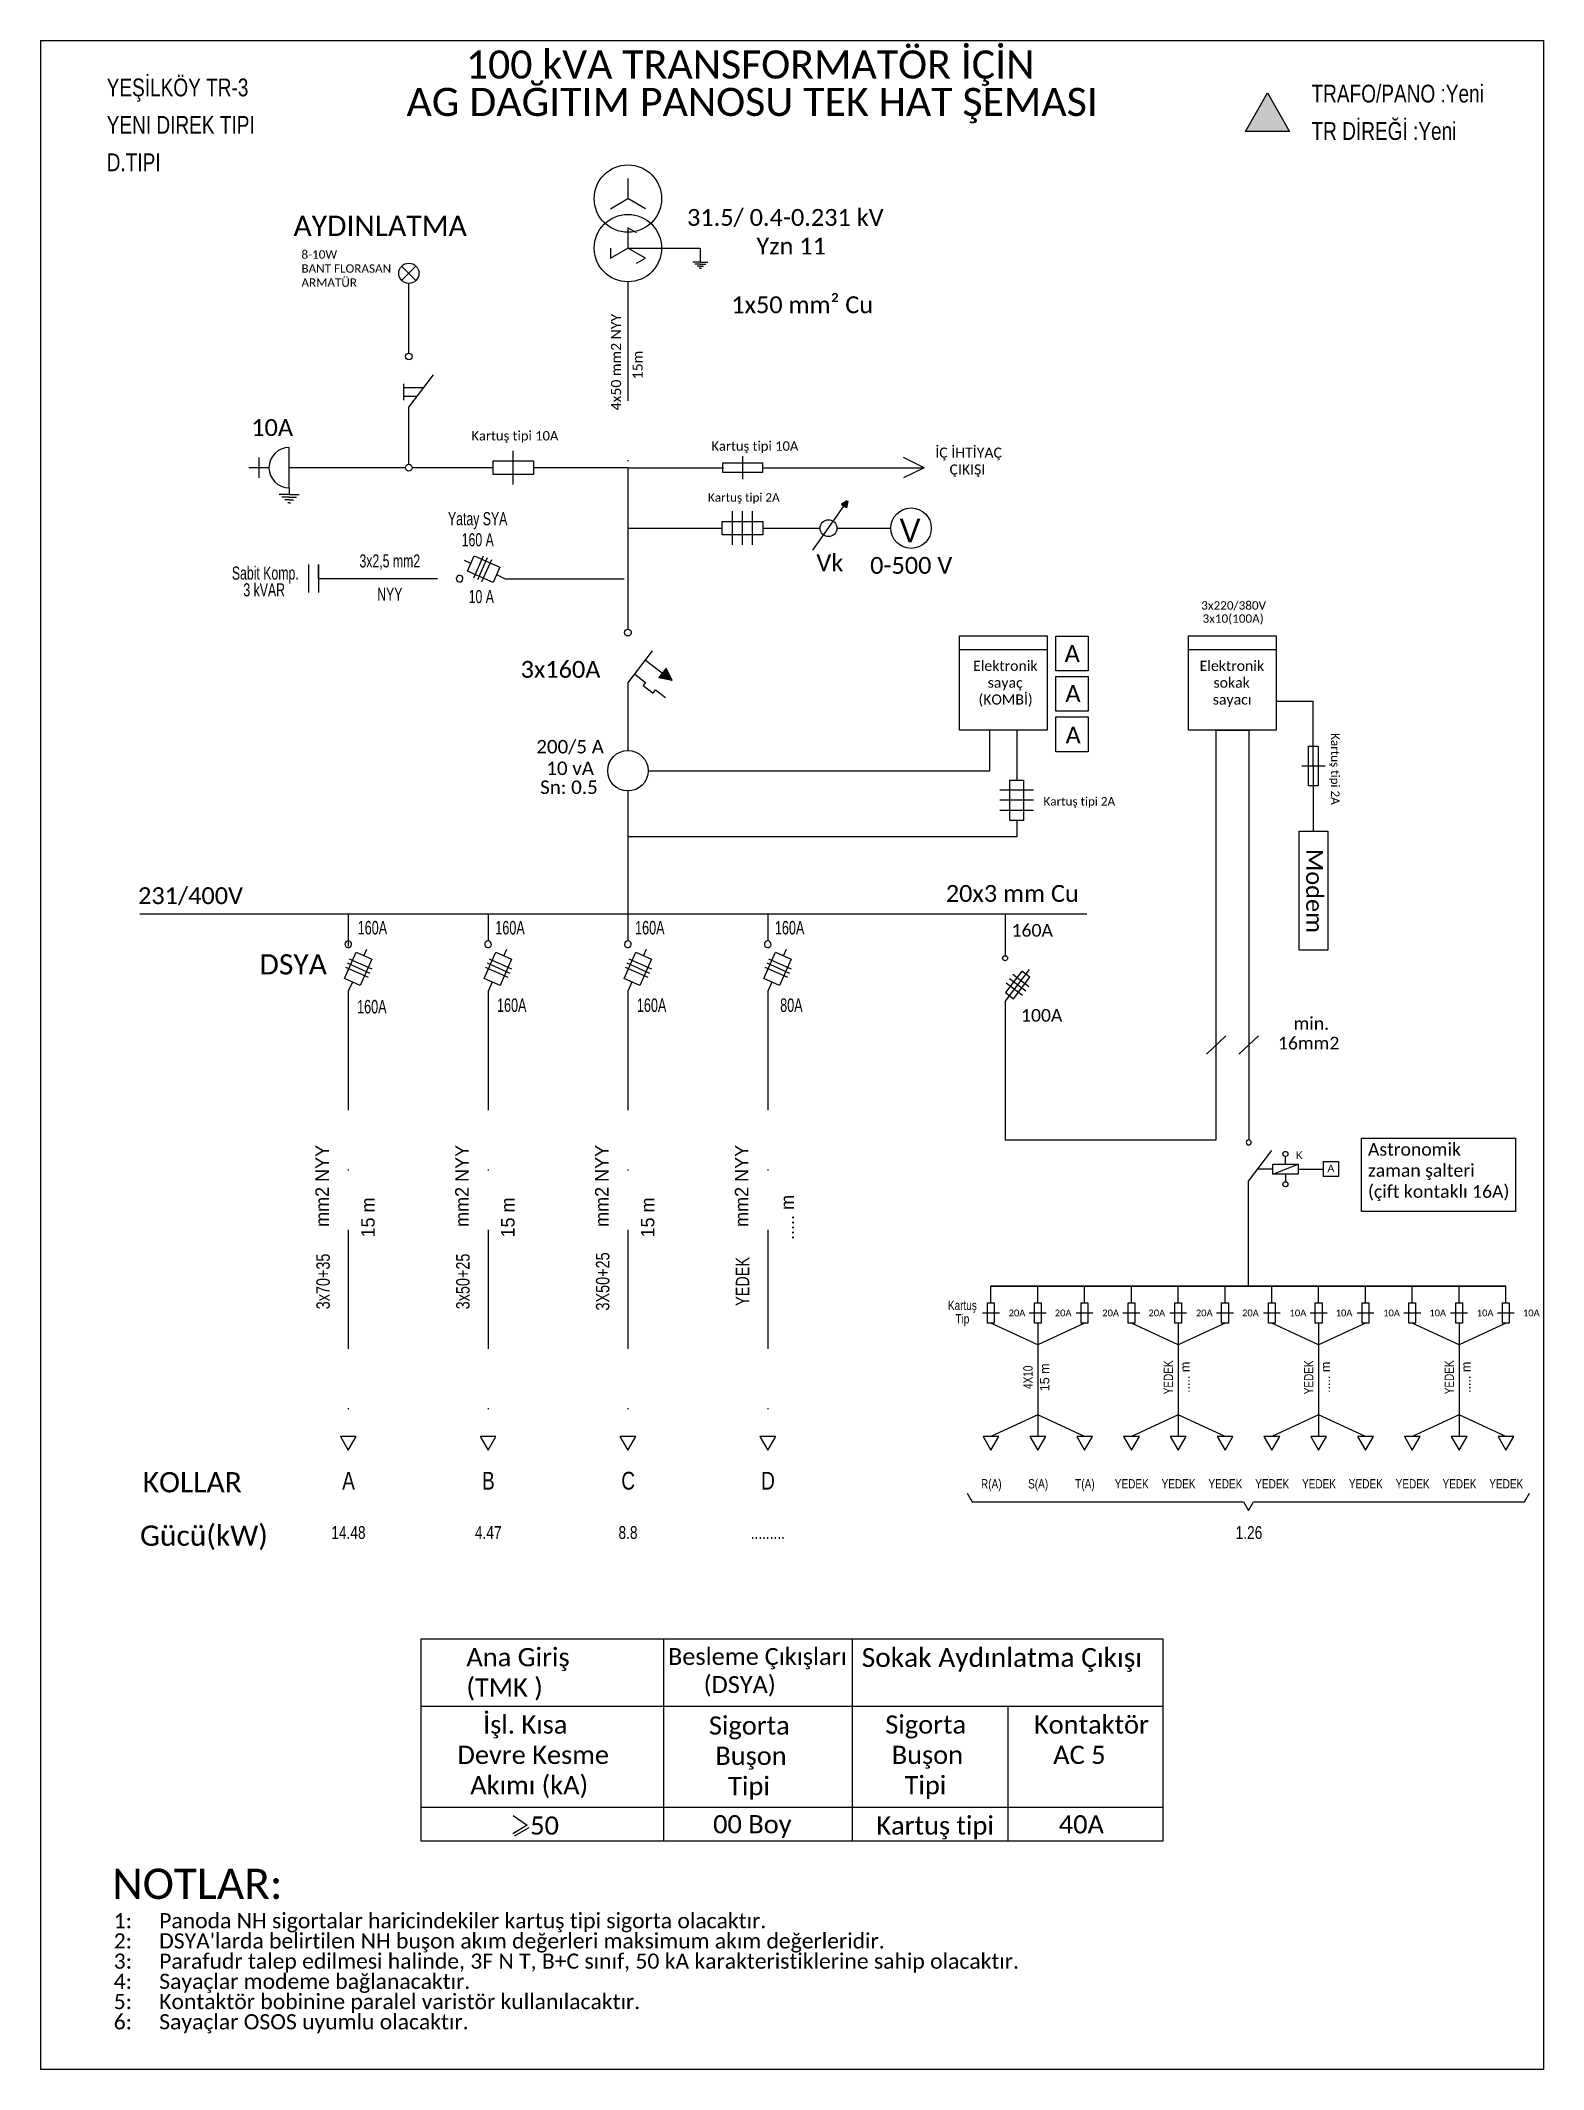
# Model space of a CAD drawing. Header units: millimetres. Extents: x -209 to -48, y 22 to 239.
import ezdxf
from ezdxf.enums import TextEntityAlignment as Align

# ---------------------------------------------------------------- set-up
doc = ezdxf.new("R2010")
doc.units = ezdxf.units.MM
doc.linetypes.add('DASHDOT', pattern=[25.4, 12.7, -6.35, 0, -6.35])
doc.styles.get("Standard").update_dxf_attribs({"font": 'T_ROMANS'})

msp = doc.modelspace()

# ---------------------------------------------------------------- hatches: boundary and pattern name
h = msp.add_hatch(color=5)
h.dxf.hatch_style = 1
h.paths.add_polyline_path([(-77.49, 233.51), (-79.84, 229.39), (-75.14, 229.39)])

# ---------------------------------------------------------------- linework, layer by layer
at = {"lineweight": 25}
for p, q in [((-208.52, 239.1), (-48.01, 239.1)), ((-208.52, 239.1), (-208.52, 22.32)), ((-48.01, 239.1), (-48.01, 22.32)), ((-145.79, 224.37), (-145.79, 222.21)), ((-147.66, 221.13), (-145.79, 222.21)), ((-143.92, 221.13), (-145.79, 222.21)), ((-145.79, 219.08), (-145.79, 216.92)), ((-144.86, 218.54), (-145.79, 219.08)), ((-147.66, 215.84), (-145.79, 216.92)), ((-147.66, 216.92), (-147.66, 215.84)), ((-143.92, 215.84), (-145.79, 216.92)), ((-145.79, 216.92), (-138.06, 216.92)), ((-138.06, 216.92), (-138.06, 215.41)), ((-168.43, 213.47), (-169.96, 215)), ((-169.19, 214.23), (-168.43, 215)), ((-144.86, 215.3), (-143.92, 215.84)), ((-138.06, 215.41), (-138.87, 215.41)), ((-138.06, 215.2), (-138.64, 215.2)), ((-138.06, 214.98), (-138.4, 214.98)), ((-138.06, 214.77), (-138.17, 214.77)), ((-138.06, 215.41), (-137.25, 215.41)), ((-138.06, 215.41), (-137.25, 215.41)), ((-138.06, 215.2), (-137.48, 215.2)), ((-138.06, 214.98), (-137.71, 214.98)), ((-138.06, 214.77), (-137.94, 214.77)), ((-169.19, 214.23), (-169.96, 213.47)), ((-169.19, 205.7), (-169.19, 213.15)), ((-169.75, 202.41), (-169.75, 200.67)), ((-167.62, 202), (-169.75, 202)), ((-169.19, 199.94), (-166.57, 203.37)), ((-168.34, 201.06), (-169.75, 201.06)), ((-169.19, 193.82), (-169.19, 199.94)), ((-181.97, 191.3), (-181.97, 195.62)), ((-158.03, 191.66), (-158.03, 195.26)), ((-184.13, 193.46), (-186.29, 193.46)), ((-185.21, 194.54), (-185.21, 192.38)), ((-169.55, 193.46), (-181.97, 193.46)), ((-160.19, 193.46), (-168.83, 193.46)), ((-160.19, 192.74), (-160.19, 194.18)), ((-160.19, 194.18), (-155.87, 194.18)), ((-158.03, 192.74), (-158.03, 194.18)), ((-155.87, 194.18), (-155.87, 192.74)), ((-145.79, 193.46), (-155.87, 193.46)), ((-145.79, 193.46), (-145.79, 187)), ((-181.97, 191.3), (-181.97, 190.59)), ((-155.87, 192.74), (-160.19, 192.74)), ((-181.97, 190.59), (-183.05, 190.59)), ((-181.97, 190.3), (-182.74, 190.3)), ((-181.97, 190.01), (-182.43, 190.01)), ((-181.97, 189.72), (-182.13, 189.72)), ((-181.97, 190.59), (-180.89, 190.59)), ((-181.97, 190.59), (-180.89, 190.59)), ((-181.97, 190.3), (-181.2, 190.3)), ((-181.97, 190.01), (-181.51, 190.01)), ((-181.97, 189.72), (-181.82, 189.72)), ((-134.63, 185.2), (-134.63, 188.8)), ((-133.55, 185.2), (-133.55, 188.8)), ((-132.47, 185.2), (-132.47, 188.8)), ((-126.03, 184.65), (-122.72, 189.36)), ((-122.37, 189.91), (-122.99, 189.55)), ((-122.99, 189.55), (-122.72, 189.36)), ((-122.44, 189.17), (-122.72, 189.36)), ((-122.32, 189.88), (-122.44, 189.17)), ((-145.79, 187), (-135.71, 187)), ((-135.71, 186.28), (-135.71, 187.72)), ((-135.71, 187.72), (-131.39, 187.72)), ((-133.55, 186.28), (-133.55, 187.72)), ((-131.39, 187.72), (-131.39, 186.28)), ((-131.39, 187), (-125.27, 187)), ((-123.47, 187), (-117.71, 187)), ((-131.39, 186.28), (-135.71, 186.28)), ((-145.79, 170.44), (-143.17, 173.88)), ((-110.39, 175.48), (-101.03, 175.48)), ((-110.39, 165.4), (-110.39, 175.48)), ((-110.39, 174.04), (-101.03, 174.04)), ((-101.03, 175.48), (-101.03, 165.4)), ((-85.91, 175.48), (-76.55, 175.48)), ((-85.91, 165.4), (-85.91, 175.48)), ((-85.91, 174.04), (-76.55, 174.04)), ((-76.55, 175.48), (-76.55, 165.4)), ((-145.06, 171.4), (-143.9, 170.51)), ((-143.92, 172.9), (-141.06, 170.72)), ((-142.49, 171), (-142.09, 171.51)), ((-141.7, 172.03), (-142.09, 171.51)), ((-141.06, 170.72), (-141.7, 172.03)), ((-143.9, 170.51), (-144.16, 170.18)), ((-144.16, 170.18), (-143.1, 169.38)), ((-143.1, 169.38), (-142.85, 169.71)), ((-142.85, 169.71), (-141.79, 168.9)), ((-141.06, 170.72), (-142.49, 171)), ((-101.03, 165.4), (-110.39, 165.4)), ((-107.15, 161.08), (-107.15, 165.4)), ((-104.27, 165.4), (-104.27, 160.08)), ((-76.55, 165.4), (-85.91, 165.4)), ((-102.47, 159), (-106.07, 159)), ((-104.99, 155.76), (-104.99, 160.08)), ((-104.99, 160.08), (-103.55, 160.08)), ((-103.55, 160.08), (-103.55, 155.76)), ((-102.47, 157.92), (-106.07, 157.92)), ((-102.47, 156.84), (-106.07, 156.84)), ((-103.55, 157.92), (-104.99, 157.92)), ((-104.27, 154.01), (-145.79, 154.01)), ((-103.55, 155.76), (-104.99, 155.76)), ((-104.27, 155.76), (-104.27, 154.01)), ((-175.66, 145.79), (-175.66, 142.91)), ((-160.73, 145.79), (-160.73, 142.91)), ((-145.79, 145.79), (-145.79, 142.91)), ((-130.86, 145.79), (-130.86, 142.91)), ((-105.51, 145.79), (-105.51, 141.32)), ((-175.66, 145.2), (-175.66, 142.32)), ((-175.56, 140.99), (-173.14, 139.91)), ((-173.98, 141.32), (-173.67, 142.02)), ((-160.62, 140.99), (-158.21, 139.91)), ((-159.05, 141.32), (-158.74, 142.02)), ((-145.69, 140.99), (-143.28, 139.91)), ((-144.12, 141.32), (-143.81, 142.02)), ((-130.76, 140.99), (-128.35, 139.91)), ((-129.18, 141.32), (-128.87, 142.02)), ((-175.96, 140.09), (-173.55, 139.01)), ((-175.76, 140.54), (-173.35, 139.46)), ((-161.03, 140.09), (-158.61, 139.01)), ((-160.82, 140.54), (-158.41, 139.46)), ((-146.09, 140.09), (-143.68, 139.01)), ((-145.89, 140.54), (-143.48, 139.46)), ((-131.16, 140.09), (-128.75, 139.01)), ((-130.96, 140.54), (-128.55, 139.46)), ((-105.51, 136.43), (-102.89, 139.86)), ((-103.73, 139.66), (-105.47, 137.37)), ((-103.31, 137.53), (-105.03, 138.84)), ((-102.96, 137.99), (-104.68, 139.3)), ((-104.61, 136.72), (-102.87, 139.01)), ((-102.87, 139.01), (-103.73, 139.66)), ((-175.22, 138.5), (-175.66, 137.53)), ((-160.29, 138.5), (-160.73, 137.53)), ((-145.36, 138.5), (-145.79, 137.53)), ((-130.42, 138.5), (-130.86, 137.53)), ((-105.47, 137.37), (-104.61, 136.72)), ((-103.66, 137.08), (-105.38, 138.39)), ((-79.52, 117.23), (-77.02, 120.49)), ((-75.57, 119.06), (-75.57, 119.87)), ((-71.52, 119.33), (-69.9, 119.33)), ((-71.52, 119.33), (-71.52, 117.71)), ((-69.9, 119.33), (-69.9, 117.71)), ((-79.52, 106.01, 0.31), (-79.52, 117.23)), ((-76.92, 118.52), (-78.54, 118.52)), ((-76.92, 119.06), (-74.22, 119.06)), ((-76.92, 117.98), (-76.92, 119.06)), ((-76.92, 117.98), (-74.22, 119.06)), ((-74.22, 117.98), (-76.92, 117.98)), ((-75.57, 117.98), (-75.57, 117.17)), ((-74.22, 119.06), (-74.22, 117.98)), ((-74.22, 118.52), (-71.52, 118.52)), ((-69.9, 117.71), (-71.52, 117.71)), ((-107.38, 102.06, 0.31), (-107.38, 104.22, 0.31)), ((-107.38, 104.22, 0.31), (-106.66, 104.22, 0.31)), ((-107.02, 104.22, 0.31), (-107.02, 106.01, 0.31)), ((-102.02, 106.01, 0.31), (-107.02, 106.01, 0.31)), ((-106.66, 104.22, 0.31), (-106.66, 102.06, 0.31)), ((-102.38, 102.06, 0.31), (-102.38, 104.22, 0.31)), ((-102.38, 104.22, 0.31), (-101.66, 104.22, 0.31)), ((-97.02, 106.01, 0.31), (-102.02, 106.01, 0.31)), ((-102.02, 104.22, 0.31), (-102.02, 106.01, 0.31)), ((-101.66, 104.22, 0.31), (-101.66, 102.06, 0.31)), ((-97.38, 102.06, 0.31), (-97.38, 104.22, 0.31)), ((-97.38, 104.22, 0.31), (-96.66, 104.22, 0.31)), ((-92.02, 106.01, 0.31), (-97.02, 106.01, 0.31)), ((-97.02, 104.22, 0.31), (-97.02, 106.01, 0.31)), ((-96.66, 104.22, 0.31), (-96.66, 102.06, 0.31)), ((-92.38, 102.06, 0.31), (-92.38, 104.22, 0.31)), ((-92.38, 104.22, 0.31), (-91.66, 104.22, 0.31)), ((-87.02, 106.01, 0.31), (-92.02, 106.01, 0.31)), ((-92.02, 104.22, 0.31), (-92.02, 106.01, 0.31)), ((-91.66, 104.22, 0.31), (-91.66, 102.06, 0.31)), ((-87.38, 102.06, 0.31), (-87.38, 104.22, 0.31)), ((-87.38, 104.22, 0.31), (-86.66, 104.22, 0.31)), ((-87.02, 104.22, 0.31), (-87.02, 106.01, 0.31)), ((-82.02, 106.01, 0.31), (-87.02, 106.01, 0.31)), ((-86.66, 104.22, 0.31), (-86.66, 102.06, 0.31)), ((-82.38, 102.06, 0.31), (-82.38, 104.22, 0.31)), ((-82.38, 104.22, 0.31), (-81.66, 104.22, 0.31)), ((-77.02, 106.01, 0.31), (-82.02, 106.01, 0.31)), ((-82.02, 104.22, 0.31), (-82.02, 106.01, 0.31)), ((-81.66, 104.22, 0.31), (-81.66, 102.06, 0.31)), ((-77.38, 102.06, 0.31), (-77.38, 104.22, 0.31)), ((-77.38, 104.22, 0.31), (-76.66, 104.22, 0.31)), ((-72.02, 106.01, 0.31), (-77.02, 106.01, 0.31)), ((-77.02, 104.22, 0.31), (-77.02, 106.01, 0.31)), ((-76.66, 104.22, 0.31), (-76.66, 102.06, 0.31)), ((-72.38, 102.06, 0.31), (-72.38, 104.22, 0.31)), ((-72.38, 104.22, 0.31), (-71.66, 104.22, 0.31)), ((-67.02, 106.01, 0.31), (-72.02, 106.01, 0.31)), ((-72.02, 104.22, 0.31), (-72.02, 106.01, 0.31)), ((-71.66, 104.22, 0.31), (-71.66, 102.06, 0.31)), ((-67.38, 102.06, 0.31), (-67.38, 104.22, 0.31)), ((-67.38, 104.22, 0.31), (-66.66, 104.22, 0.31)), ((-67.02, 104.22, 0.31), (-67.02, 106.01, 0.31)), ((-62.02, 106.01, 0.31), (-67.02, 106.01, 0.31)), ((-66.66, 104.22, 0.31), (-66.66, 102.06, 0.31)), ((-62.38, 102.06, 0.31), (-62.38, 104.22, 0.31)), ((-62.38, 104.22, 0.31), (-61.66, 104.22, 0.31)), ((-57.02, 106.01, 0.31), (-62.02, 106.01, 0.31)), ((-62.02, 104.22, 0.31), (-62.02, 106.01, 0.31)), ((-61.66, 104.22, 0.31), (-61.66, 102.06, 0.31)), ((-57.38, 102.06, 0.31), (-57.38, 104.22, 0.31)), ((-57.38, 104.22, 0.31), (-56.66, 104.22, 0.31)), ((-52.02, 106.01, 0.31), (-57.02, 106.01, 0.31)), ((-57.02, 104.22, 0.31), (-57.02, 106.01, 0.31)), ((-56.66, 104.22, 0.31), (-56.66, 102.06, 0.31)), ((-52.38, 102.06, 0.31), (-52.38, 104.22, 0.31)), ((-52.38, 104.22, 0.31), (-51.66, 104.22, 0.31)), ((-52.02, 104.22, 0.31), (-52.02, 106.01, 0.31)), ((-51.66, 104.22, 0.31), (-51.66, 102.06, 0.31)), ((-106.12, 103.14, 0.31), (-107.92, 103.14, 0.31)), ((-106.66, 103.14, 0.31), (-107.38, 103.14, 0.31)), ((-106.66, 102.06, 0.31), (-107.38, 102.06, 0.31)), ((-101.12, 103.14, 0.31), (-102.92, 103.14, 0.31)), ((-101.66, 103.14, 0.31), (-102.38, 103.14, 0.31)), ((-101.66, 102.06, 0.31), (-102.38, 102.06, 0.31)), ((-96.12, 103.14, 0.31), (-97.92, 103.14, 0.31)), ((-96.66, 103.14, 0.31), (-97.38, 103.14, 0.31)), ((-96.66, 102.06, 0.31), (-97.38, 102.06, 0.31)), ((-91.12, 103.14, 0.31), (-92.92, 103.14, 0.31)), ((-91.66, 103.14, 0.31), (-92.38, 103.14, 0.31)), ((-91.66, 102.06, 0.31), (-92.38, 102.06, 0.31)), ((-86.12, 103.14, 0.31), (-87.92, 103.14, 0.31)), ((-86.66, 103.14, 0.31), (-87.38, 103.14, 0.31)), ((-86.66, 102.06, 0.31), (-87.38, 102.06, 0.31)), ((-81.12, 103.14, 0.31), (-82.92, 103.14, 0.31)), ((-81.66, 103.14, 0.31), (-82.38, 103.14, 0.31)), ((-81.66, 102.06, 0.31), (-82.38, 102.06, 0.31)), ((-76.12, 103.14, 0.31), (-77.92, 103.14, 0.31)), ((-76.66, 103.14, 0.31), (-77.38, 103.14, 0.31)), ((-76.66, 102.06, 0.31), (-77.38, 102.06, 0.31)), ((-71.12, 103.14, 0.31), (-72.92, 103.14, 0.31)), ((-71.66, 103.14, 0.31), (-72.38, 103.14, 0.31)), ((-71.66, 102.06, 0.31), (-72.38, 102.06, 0.31)), ((-66.12, 103.14, 0.31), (-67.92, 103.14, 0.31)), ((-66.66, 103.14, 0.31), (-67.38, 103.14, 0.31)), ((-66.66, 102.06, 0.31), (-67.38, 102.06, 0.31)), ((-61.12, 103.14, 0.31), (-62.92, 103.14, 0.31)), ((-61.66, 103.14, 0.31), (-62.38, 103.14, 0.31)), ((-61.66, 102.06, 0.31), (-62.38, 102.06, 0.31)), ((-56.12, 103.14, 0.31), (-57.92, 103.14, 0.31)), ((-56.66, 103.14, 0.31), (-57.38, 103.14, 0.31)), ((-56.66, 102.06, 0.31), (-57.38, 102.06, 0.31)), ((-51.12, 103.14, 0.31), (-52.92, 103.14, 0.31)), ((-51.66, 103.14, 0.31), (-52.38, 103.14, 0.31)), ((-51.66, 102.06, 0.31), (-52.38, 102.06, 0.31)), ((-167.87, 68.31), (-88.67, 68.31)), ((-167.87, 46.71), (-167.87, 68.31)), ((-141.95, 46.71), (-141.95, 68.31)), ((-121.79, 46.71), (-121.79, 68.31)), ((-88.67, 68.31), (-88.67, 46.71)), ((-88.67, 61.11), (-167.87, 61.11)), ((-105.23, 61.11), (-105.23, 46.71)), ((-88.67, 50.31), (-167.87, 50.31)), ((-156.55, 48.41), (-158.09, 47.5)), ((-158.03, 49.44), (-156.55, 48.41)), ((-156.39, 48.15), (-157.94, 47.23)), ((-88.67, 46.71), (-167.87, 46.71)), ((-48.01, 22.32), (-208.52, 22.32))]:
    msp.add_line(p, q, dxfattribs=at)
at = {"linetype": 'DASHDOT', "lineweight": 25}
for p, q in [((-145.79, 213.32), (-145.79, 193.46)), ((-175.66, 137.53), (-175.66, 89.95, -0.81)), ((-160.73, 137.53), (-160.73, 89.95, -0.81)), ((-145.79, 137.53), (-145.79, 89.95, -0.81)), ((-130.86, 137.53), (-130.86, 89.95, -0.81)), ((-102.02, 102.06, 0.31), (-102.02, 89.95, 0.31)), ((-87.02, 102.06, 0.31), (-87.02, 89.95, 0.31)), ((-72.02, 102.06, 0.31), (-72.02, 89.95, 0.31)), ((-57.02, 102.06, 0.31), (-57.02, 89.95, 0.31))]:
    msp.add_line(p, q, dxfattribs=at)
at = {"lineweight": 25, "ltscale": 15}
for p, q in [((-133.55, 194.7), (-133.55, 192.22)), ((-71.34, 161.58), (-73.83, 161.58)), ((-84.01, 130.8), (-81.92, 132.75)), ((-80.53, 130.8), (-78.44, 132.75))]:
    msp.add_line(p, q, dxfattribs=at)
at = {"lineweight": 25, "ltscale": 5}
for p, q in [((-145.79, 187), (-145.79, 176.2)), ((-145.79, 170.44), (-145.79, 163.24)), ((-145.79, 158.92), (-145.79, 145.79)), ((-197.93, 145.79), (-96.76, 145.79))]:
    msp.add_line(p, q, dxfattribs=at)
at = {"color": 1, "lineweight": 25}
for p, q in [((-179.9, 183.11), (-179.9, 181.62)), ((-178.83, 181.62), (-178.83, 183.11)), ((-178.83, 183.11), (-178.83, 181.62)), ((-162.58, 183.23), (-163.26, 183.54)), ((-162.26, 181.7), (-161.21, 184.05)), ((-161.82, 181.51), (-160.77, 183.85)), ((-161.38, 181.31), (-160.33, 183.66)), ((-179.9, 181.62), (-179.9, 180.12)), ((-178.83, 181.62), (-178.83, 180.12)), ((-159.83, 182.03), (-158.89, 181.6))]:
    msp.add_line(p, q, dxfattribs=at)
at = {"color": 1, "linetype": 'DASHDOT', "lineweight": 25}
for p, q in [((-178.83, 181.62), (-164.22, 181.62)), ((-158.89, 181.6), (-145.79, 181.6))]:
    msp.add_line(p, q, dxfattribs=at)
for p, q in [((-72.58, 154.63), (-72.59, 168.53)), ((-82.97, 165.4), (-79.49, 165.4))]:
    msp.add_line(p, q)
at = {"color": 5}
msp.add_lwpolyline([(-79.84, 229.39), (-77.49, 233.51), (-75.14, 229.39)], close=True, dxfattribs=at)
at = {"lineweight": 25, "ltscale": 15}
for points in [[(-145.79, 193.46), (-135.6, 193.46)], [(-131.43, 193.46), (-114.15, 193.46)], [(-114.15, 193.46), (-116.36, 194.54)], [(-114.15, 193.46), (-116.36, 192.37)], [(-76.55, 168.53), (-72.59, 168.53)]]:
    msp.add_lwpolyline(points, dxfattribs=at)
for points in [[(-135.67, 193.97), (-131.43, 193.97), (-131.43, 192.95), (-135.67, 192.95)], [(-100.1, 175.47), (-96.64, 175.47), (-96.64, 171.75), (-100.1, 171.75)], [(-100.1, 171.15), (-96.64, 171.15), (-96.64, 167.43), (-100.1, 167.43)], [(-100.1, 166.83), (-96.64, 166.83), (-96.64, 163.11), (-100.1, 163.11)], [(-72.07, 163.7), (-72.07, 159.46), (-73.09, 159.46), (-73.09, 163.7)], [(-71.05, 154.63), (-71.05, 141.9), (-74.11, 141.9), (-74.11, 154.63)]]:
    msp.add_lwpolyline(points, close=True, dxfattribs=at)
at = {"color": 1, "lineweight": 25, "flags": 128}
msp.add_lwpolyline([(-162.94, 182.42), (-162.21, 184.05), (-159.47, 182.84), (-160.2, 181.21)], close=True, dxfattribs=at)
for points in [[(-143.63, 161.08), (-107.15, 161.08), (-107.15, 165.4)], [(-105.51, 136.43), (-105.51, 121.64), (-82.97, 121.64), (-82.97, 165.4), (-82.97, 165.4), (-82.97, 165.4)], [(-79.49, 165.4), (-79.49, 165.4), (-79.49, 165.4), (-79.49, 121.64)]]:
    msp.add_lwpolyline(points)
at = {"lineweight": 25, "flags": 128}
for points in [[(-174.82, 141.7), (-173.15, 140.95), (-174.39, 138.12), (-176.06, 138.87)], [(-159.89, 141.7), (-158.21, 140.95), (-159.45, 138.12), (-161.13, 138.87)], [(-144.96, 141.7), (-143.28, 140.95), (-144.52, 138.12), (-146.2, 138.87)], [(-130.02, 141.7), (-128.35, 140.95), (-129.59, 138.12), (-131.26, 138.87)]]:
    msp.add_lwpolyline(points, close=True, dxfattribs=at)
at = {"lineweight": 25, "ltscale": 15, "elevation": -0.31}
msp.add_lwpolyline([(-67.43, 121.83), (-51.01, 121.83), (-51.01, 113.97), (-67.43, 113.97)], close=True, dxfattribs=at)
at = {"lineweight": 25}
for points, elevation in [([(-107.02, 106.01), (-52.02, 106.01)], 0.31), ([(-109.55, 83.9), (-109.02, 82.97), (-80.05, 82.97), (-79.52, 82.05), (-78.99, 82.97), (-50.02, 82.97), (-49.49, 83.9)], 0.48)]:
    msp.add_lwpolyline(points, dxfattribs=dict(at, elevation=elevation))
at = {"linetype": 'DASHDOT', "lineweight": 25, "elevation": 0.31}
for points in [[(-97.02, 102.06), (-102.02, 99.74), (-107.02, 102.06)], [(-82.02, 102.06), (-87.02, 99.74), (-92.02, 102.06)], [(-67.02, 102.06), (-72.02, 99.74), (-77.02, 102.06)], [(-52.02, 102.06), (-57.02, 99.74), (-62.02, 102.06)], [(-97.02, 89.95), (-102.02, 92.27), (-107.02, 89.95)], [(-82.02, 89.95), (-87.02, 92.27), (-92.02, 89.95)], [(-67.02, 89.95), (-72.02, 92.27), (-77.02, 89.95)], [(-52.02, 89.95), (-57.02, 92.27), (-62.02, 89.95)]]:
    msp.add_lwpolyline(points, dxfattribs=at)
at = {"lineweight": 25, "flags": 128}
for points, elevation in [([(-175.66, 88.49), (-174.81, 89.95), (-176.5, 89.95)], -0.81), ([(-160.73, 88.49), (-159.88, 89.95), (-161.57, 89.95)], -0.81), ([(-145.79, 88.49), (-144.95, 89.95), (-146.64, 89.95)], -0.81), ([(-130.86, 88.49), (-130.01, 89.95), (-131.7, 89.95)], -0.81), ([(-107.02, 88.49), (-106.17, 89.95), (-107.86, 89.95)], 0.31), ([(-102.02, 88.49), (-101.17, 89.95), (-102.86, 89.95)], 0.31), ([(-97.02, 88.49), (-96.17, 89.95), (-97.86, 89.95)], 0.31), ([(-92.02, 88.49), (-91.17, 89.95), (-92.86, 89.95)], 0.31), ([(-87.02, 88.49), (-86.17, 89.95), (-87.86, 89.95)], 0.31), ([(-82.02, 88.49), (-81.17, 89.95), (-82.86, 89.95)], 0.31), ([(-77.02, 88.49), (-76.17, 89.95), (-77.86, 89.95)], 0.31), ([(-72.02, 88.49), (-71.17, 89.95), (-72.86, 89.95)], 0.31), ([(-67.02, 88.49), (-66.17, 89.95), (-67.86, 89.95)], 0.31), ([(-62.02, 88.49), (-61.17, 89.95), (-62.86, 89.95)], 0.31), ([(-57.02, 88.49), (-56.17, 89.95), (-57.86, 89.95)], 0.31), ([(-52.02, 88.49), (-51.17, 89.95), (-52.86, 89.95)], 0.31)]:
    msp.add_lwpolyline(points, close=True, dxfattribs=dict(at, elevation=elevation))
at = {"color": 7, "lineweight": 25}
for centre, radius in [((-145.79, 222.21), 3.6), ((-145.79, 216.92), 3.6), ((-169.19, 214.23), 1.08), ((-169.19, 205.34), 0.36), ((-169.19, 193.46), 0.36), ((-115.55, 187), 2.16), ((-124.37, 187), 0.9), ((-145.79, 175.84), 0.36), ((-145.79, 161.08), 2.16), ((-105.51, 141.05), 0.27), ((-75.57, 120.14), 0.27), ((-75.57, 116.9), 0.27)]:
    msp.add_circle(centre, radius, dxfattribs=at)
at = {"lineweight": 25}
for centre, radius, start, end in [((-181.97, 193.46), 2.16, 90, 270), ((-175.66, 142.55), 0.36, 66.5127, 61.6813), ((-160.73, 142.55), 0.36, 66.5127, 61.6813), ((-145.8, 142.55), 0.36, 66.5127, 61.6813), ((-130.86, 142.55), 0.36, 66.5127, 61.6813), ((-79.49, 121.37), 0.27, 90, 84.227)]:
    msp.add_arc(centre, radius, start, end, dxfattribs=at)
at = {"color": 1, "lineweight": 25}
msp.add_arc((-163.77, 181.6), 0.35, 156.5127, 151.6813, dxfattribs=at)
at = {"lineweight": 25}
for points in [[(-122.72, 189.36), (-122.99, 189.55), (-122.3, 189.95)], [(-122.72, 189.36), (-122.44, 189.17), (-122.3, 189.95)], [(-142.09, 171.51), (-142.49, 171), (-141.06, 170.72)], [(-142.09, 171.51), (-141.7, 172.03), (-141.06, 170.72)]]:
    msp.add_solid(points, dxfattribs=at)

# ---------------------------------------------------------------- texts
at = {"linetype": 'ByBlock', "width": 0.8}
for s, p in [('YEŞİLKÖY TR-3', (-201.46, 233.14)), ('TRAFO/PANO :Yeni', (-72.78, 232.48)), ('YENI DIREK TIPI', (-201.46, 229.14)), ('TR DİREĞİ :Yeni', (-72.78, 228.48)), ('D.TIPI', (-201.46, 225.14))]:
    msp.add_text(s, height=1.9, dxfattribs=at).set_placement(p)
at = {"color": 1, "linetype": 'ByBlock', "lineweight": 25, "width": 0.7}
for s, height, p in [('Yatay SYA', 1.4, (-161.84, 187.31, -1.4)), ('160 A', 1.4, (-161.83, 185.06, -1.4)), ('Sabit Komp.', 1.4, (-184.52, 181.5)), ('3x2,5 mm2', 1.4, (-171.22, 182.8, -2.8)), (' 3 kVAR', 1.4, (-184.82, 179.71)), ('NYY', 1.4, (-171.22, 179.24, -2.8)), ('10 A', 1.4, (-161.45, 178.99, -1.4)), ('160A', 1.44, (-173.08, 143.59, -1.44)), ('160A', 1.44, (-158.38, 143.59, -1.44)), ('160A', 1.44, (-143.45, 143.59, -1.44)), ('160A', 1.44, (-128.52, 143.59, -1.44)), ('160A', 1.44, (-173.14, 135.15, -1.44)), ('160A', 1.44, (-158.2, 135.31, -1.44)), ('160A', 1.44, (-143.26, 135.31, -1.44)), ('80A', 1.44, (-128.33, 135.31, -1.44))]:
    msp.add_text(s, height=height, dxfattribs=at).set_placement(p, align=Align.CENTER)
at = {"linetype": 'ByBlock', "lineweight": 25}
for s, height, p in [('mm2 NYY', 1.44, (-177.73, 116.72, -11.26)), ('mm2 NYY', 1.44, (-162.8, 116.72, -11.26)), ('mm2 NYY', 1.44, (-147.86, 116.72, -11.26)), ('mm2 NYY', 1.44, (-132.93, 116.72, -11.26)), ('15 m', 1.44, (-172.84, 113.35, -1.44)), ('15 m', 1.44, (-157.9, 113.35, -1.44)), ('15 m', 1.44, (-142.97, 113.35, -1.44)), ('..... m', 1.44, (-128.04, 113.35, -1.44)), ('15 m', 1, (-100.79, 96.27, -1.13)), ('..... m', 1, (-85.79, 96.27, -1.13)), ('..... m', 1, (-70.79, 96.27, -1.13)), ('..... m', 1, (-55.79, 96.27, -1.13))]:
    msp.add_text(s, height=height, rotation=90, dxfattribs=at).set_placement(p, align=Align.CENTER)
at = {"linetype": 'ByBlock', "lineweight": 25, "width": 0.8}
for s, height, p in [('3x70+35', 1.44, (-177.63, 106.51, -1.44)), ('3x50+25', 1.44, (-162.7, 106.51, -1.44)), ('3X50+25', 1.44, (-147.77, 106.51, -1.44)), ('YEDEK', 1.44, (-132.83, 106.51, -1.44)), ('YEDEK', 1, (-87.57, 96.27, -1.13)), ('YEDEK', 1, (-72.57, 96.27, -1.13)), ('YEDEK', 1, (-57.57, 96.27, -1.13)), ('4X10', 1, (-102.57, 96.27, -1.13))]:
    msp.add_text(s, height=height, rotation=90, dxfattribs=at).set_placement(p, align=Align.CENTER)
for s, height, p in [('Kartuş', 1, (-110.07, 103.46, -1.13)), ('Tip', 1, (-110.07, 102.02, -1.13)), ('A', 1.9, (-175.63, 84.27, -2.25)), ('B', 1.9, (-160.69, 84.27, -2.25)), ('C', 1.9, (-145.76, 84.27, -2.25)), ('D', 1.9, (-130.83, 84.27, -2.25)), ('R(A)', 1, (-106.98, 84.39, -1.13)), ('S(A)', 1, (-101.98, 84.39, -1.13)), ('T(A)', 1, (-96.98, 84.39, -1.13)), ('YEDEK', 1, (-91.98, 84.39, -1.13)), ('YEDEK', 1, (-86.98, 84.39, -1.13)), ('YEDEK', 1, (-81.98, 84.39, -1.13)), ('YEDEK', 1, (-76.98, 84.39, -1.13)), ('YEDEK', 1, (-71.98, 84.39, -1.13)), ('YEDEK', 1, (-66.98, 84.39, -1.13)), ('YEDEK', 1, (-61.98, 84.39, -1.13)), ('YEDEK', 1, (-56.98, 84.39, -1.13)), ('YEDEK', 1, (-51.98, 84.39, -1.13)), ('14.48', 1.368, (-175.64, 79, -2.25)), ('4.47', 1.368, (-160.71, 79, -2.25)), ('8.8', 1.368, (-145.78, 79, -2.25)), ('1.26', 1.368, (-79.46, 79, -1.13)), ('.........', 1.368, (-130.85, 79, -2.25))]:
    msp.add_text(s, height=height, dxfattribs=at).set_placement(p, align=Align.CENTER)
at = {"lineweight": 25, "insert": (-169.44, 242.04), "char_height": 3, "width": 90.1318, "attachment_point": 1, "line_spacing_factor": 0.8}
msp.add_mtext('{\\fCalibri|b0|i0|c162|p34;                 \\P      100\\fCalibri|b0|i0|c0|p34; \\fCalibri|b0|i0|c162|p34;kVA TRANSFORMATÖR İÇİN \\PAG DAĞITIM PANOSU TEK HAT ŞEMASI}', dxfattribs=at)
at = {"color": 1, "lineweight": 25, "attachment_point": 1}
for s, insert, char_height, width in [('{\\fCalibri|b0|i0|c162|p34;31.5/ 0.4-0.231 kV}', (-139.48, 221.1), 1.8, 31.4695), ('{\\fCalibri|b0|i0|c162|p34;1x50 mm² Cu\\P }', (-134.75, 211.77, 1.44), 1.8, 31.4695), ('{\\fCalibri|b0|i0|c162|p34;160A}', (-104.82, 144.7), 1.35, 10.4926), ('{\\fCalibri|b0|i0|c162|p34;100A}', (-103.81, 135.62), 1.35, 10.4926), ('{\\fCalibri|b0|i0|c162|p34;20A}', (-105.13, 103.51, -1.75), 0.72, 1.861), ('{\\fCalibri|b0|i0|c162|p34;20A}', (-100.2, 103.51, -1.59), 0.72, 1.861), ('{\\fCalibri|b0|i0|c162|p34;20A}', (-95.13, 103.51, -1.75), 0.72, 1.861), ('{\\fCalibri|b0|i0|c162|p34;20A}', (-90.2, 103.51, -1.59), 0.72, 1.861), ('{\\fCalibri|b0|i0|c162|p34;20A}', (-85.13, 103.51, -1.75), 0.72, 1.861), ('{\\fCalibri|b0|i0|c162|p34;20A}', (-80.2, 103.51, -1.59), 0.72, 1.861), ('{\\fCalibri|b0|i0|c162|p34;10A}', (-75.13, 103.51, -1.75), 0.72, 1.861), ('{\\fCalibri|b0|i0|c162|p34;10A}', (-70.2, 103.51, -1.59), 0.72, 1.861), ('{\\fCalibri|b0|i0|c162|p34;10A}', (-65.13, 103.51, -1.75), 0.72, 1.861), ('{\\fCalibri|b0|i0|c162|p34;10A}', (-60.2, 103.51, -1.59), 0.72, 1.861), ('{\\fCalibri|b0|i0|c162|p34;10A}', (-55.13, 103.51, -1.75), 0.72, 1.861), ('{\\fCalibri|b0|i0|c162|p34;10A}', (-50.2, 103.51, -1.59), 0.72, 1.861)]:
    msp.add_mtext(s, dxfattribs=dict(at, insert=insert, char_height=char_height, width=width))
at = {"lineweight": 25, "ltscale": 0.5, "insert": (-181.51, 220.38), "char_height": 2.16, "width": 13.9901, "attachment_point": 1}
msp.add_mtext('{\\fCalibri|b0|i0|c162|p34;AYDINLATMA}', dxfattribs=at)
at = {"lineweight": 25, "attachment_point": 1}
for s, insert, char_height, width in [('{\\fCalibri|b0|i0|c0|p34;Yzn\\fCalibri|b0|i0|c162|p34; 11}', (-132.07, 218.04), 1.8, 22.8969), ('{\\fCalibri|b0|i0|c162|p34;8-10W\\PBANT FLORASAN ARMATÜR}', (-180.66, 216.69), 0.9, 10.6599), ('{\\fCalibri|b0|i0|c162|p34;10A}', (-186.02, 198.65), 1.8, 13.9901), ('{\\fCalibri|b0|i0|c162|p34;Kartuş tipi 10A}', (-162.51, 197.37), 1, 10.0357), ('{\\fCalibri|b0|i0|c162|p34;Kartuş tipi 10A}', (-136.88, 196.27), 1, 10.0357), ('{\\fCalibri|b0|i0|c162|p34;İÇ İHTİYAÇ\\P    ÇIKIŞI}', (-112.96, 195.61), 1.08, 7.9939), ('{\\fCalibri|b0|i0|c162|p34;Kartuş tipi 2A}', (-137.24, 190.73), 0.9, 8.0975), ('V', (-116.78, 188.02), 2.52, 0.6801), ('{\\fCalibri|b0|i0|c162|p34;Vk}', (-125.66, 184.2), 1.8, 13.9901), ('{\\fCalibri|b0|i0|c162|p34;0-500 V}', (-119.92, 183.92), 1.8, 13.9901), ('{\\fCalibri|b0|i0|c162|p34;3x220/380V}', (-84.56, 179.19), 0.9, 8.0975), ('{\\fCalibri|b0|i0|c162|p34;3x10(100A)}', (-84.42, 177.79), 0.9, 8.0975), ('{\\fCalibri|b0|i0|c162|p34;A}', (-99.15, 174.51), 1.8, 13.9901), ('{\\fCalibri|b0|i0|c162|p34;3x160A}', (-157.25, 172.81), 1.8, 13.9901), ('\\pi-1.3192;{\\fCalibri|b0|i0|c162|p34;Elektronik \\P\\pi0.24143;sayaç\\P\\pi-0.74178;(KOMBİ)}', (-107.61, 172.83), 1.08, 4.1457), ('\\pi-1.3192;{\\fCalibri|b0|i0|c162|p34;Elektronik \\P\\pi0.16043;sokak \\P\\pi0.081923;sayacı}', (-83.41, 172.83), 1.08, 4.1457), ('{\\fCalibri|b0|i0|c162|p34;A}', (-99.07, 170.24), 1.8, 13.9901), ('{\\fCalibri|b0|i0|c162|p34;A}', (-99.05, 165.8), 1.8, 13.9901), ('{\\fCalibri|b0|i0|c162|p34;200/5 A}', (-155.58, 164.37), 1.44, 13.9901), ('{\\fCalibri|b0|i0|c162|p34;10 vA}', (-154.51, 162.06), 1.44, 13.9901), ('{\\fCalibri|b0|i0|c162|p34;Sn: 0.5}', (-155.17, 160.04), 1.44, 13.9901), ('{\\fCalibri|b0|i0|c162|p34;Kartuş tipi 2A}', (-101.41, 158.26), 0.9, 8.0975), ('{\\fCalibri|b0|i0|c162|p34;231/400V}', (-198.11, 148.63), 1.8, 13.9901), ('{\\fCalibri|b0|i0|c162|p34;20x3 mm Cu}', (-111.84, 148.87), 1.8, 18.5381), ('{\\fCalibri|b0|i0|c162|p34;DSYA}', (-185.14, 141.47), 2.16, 13.9901), ('\\pi-4.05,l5.4,t5.4;{\\fCalibri|b0|i0|c162|p34;min.}', (-76.05, 134.75), 1.35, 5.9589), ('\\pi-4.05,l5.4,t5.4;{\\fCalibri|b0|i0|c162|p34;16mm2}', (-77.72, 132.65), 1.35, 10.4926), ('{\\fCalibri|b0|i0|c162|p34;Astronomik zaman şalteri \\P(çift kontaklı 16A)}', (-66.75, 121.3, -0.31), 1.35, 15.5214), ('{\\f@Arial Unicode MS|b0|i0|c162|p34;K}', (-74.46, 120.4), 0.81, 5.2463), ('{\\f@Arial Unicode MS|b0|i0|c162|p34;A}', (-71.09, 118.98), 0.81, 5.2463), ('{\\fCalibri|b0|i0|c162|p34;KOLLAR}', (-197.61, 86.14), 2.16, 13.9901), ('{\\fCalibri|b0|i0|c162|p34;Gücü(kW)}', (-197.9, 80.43), 2.16, 14.53), ('{\\fCalibri|b0|i0|c162|p34; Ana Giriş\\P (TMK )}', (-163.73, 67.34), 1.944, 18.0561), ('{\\fCalibri|b0|i0|c162|p34;Besleme Çıkışları\\P      (DSYA)}', (-141.51, 67.34), 1.8, 27.3251), ('{\\fCalibri|b0|i0|c162|p34;Sokak Aydınlatma Çıkışı}', (-120.82, 67.34), 2.016, 31.9043), ('{\\fCalibri|b0|i0|c162|p34;    İşl. Kısa\\PDevre Kesme\\P  Akımı (kA)}', (-164, 60.14), 1.944, 27.28), ('{\\fCalibri|b0|i0|c162|p34;  Sigorta\\P   Buşon\\P     Tipi}', (-138.51, 60.04), 1.944, 27.28), ('{\\fCalibri|b0|i0|c162|p34;  Sigorta\\P   Buşon\\P     Tipi}', (-119.67, 60.14), 1.944, 27.28), ('{\\fCalibri|b0|i0|c162|p34; Kontaktör\\P    AC 5}', (-103.11, 60.14), 1.944, 27.28), ('{\\fCalibri|b0|i0|c162|p34;50}', (-156.23, 49.35), 1.944, 27.28), ('\\pt11.664;{\\fCalibri|b0|i0|c162|p34;  00 Boy}', (-138.06, 49.49), 1.944, 27.28), ('{\\fCalibri|b0|i0|c162|p34;Kartuş tipi}', (-119.26, 49.35), 1.944, 27.28), ('{\\fCalibri|b0|i0|c162|p34;   40A}', (-101.83, 49.48), 1.944, 27.28), ('{\\fCalibri|b0|i0|c162|p34;NOTLAR:}', (-200.88, 43.77), 3.24, 20.9851), ('\\pi-4.86,l6.48,t6.48;{\\fCalibri|b0|i0|c162|p34;1:^IPanoda NH sigortalar haricindekiler kartuş tipi sigorta olacaktır.}', (-202.33, 39.02), 1.62, 111.2932), ("\\pi-4.86,l6.48,t6.48;{\\fCalibri|b0|i0|c162|p34;2:^IDSYA'larda belirtilen NH buşon akım değerleri maksimum akım değerleridir.}", (-202.33, 36.86), 1.62, 111.2932), ('\\pi-4.86,l6.48,t6.48;{\\fCalibri|b0|i0|c162|p34;3:^IParafudr talep edilmesi halinde, 3F N T, B+C sınıf, 50 kA karakteristiklerine sahip olacaktır.}', (-202.33, 34.7), 1.62, 111.2932), ('\\pi-4.86,l6.48,t6.48;{\\fCalibri|b0|i0|c162|p34;4:^ISayaçlar modeme bağlanacaktır.}', (-202.33, 32.54), 1.62, 111.2932), ('\\pi-4.86,l6.48,t6.48;{\\fCalibri|b0|i0|c162|p34;5:^IKontaktör bobinine paralel varistör kullanılacaktır.}', (-202.33, 30.38), 1.62, 111.2932), ('\\pi-4.86,l6.48,t6.48;{\\fCalibri|b0|i0|c162|p34;6:^ISayaçlar OSOS uyumlu olacaktır.}', (-202.33, 28.22), 1.62, 111.2932)]:
    msp.add_mtext(s, dxfattribs=dict(at, insert=insert, char_height=char_height, width=width))
for s, insert, char_height, width, rotation in [('{\\fCalibri|b0|i0|c162|p34;4x50 mm2 NYY }', (-147.6, 199.58), 1.08, 15.9211, 90), ('{\\fCalibri|b0|i0|c162|p34;15m}', (-145.3, 202.9), 1.08, 4.1565, 90), ('{\\fCalibri|b0|i0|c162|p34;Kartuş tipi 2A}', (-69.79, 165.1), 0.9, 8.0975, 270), ('{\\fCalibri|b0|i0|c162|p34;Modem}', (-71.55, 152.73), 1.8, 16.1949, 270)]:
    msp.add_mtext(s, dxfattribs=dict(at, insert=insert, char_height=char_height, width=width, rotation=rotation))

doc.saveas('drawing.dxf')
